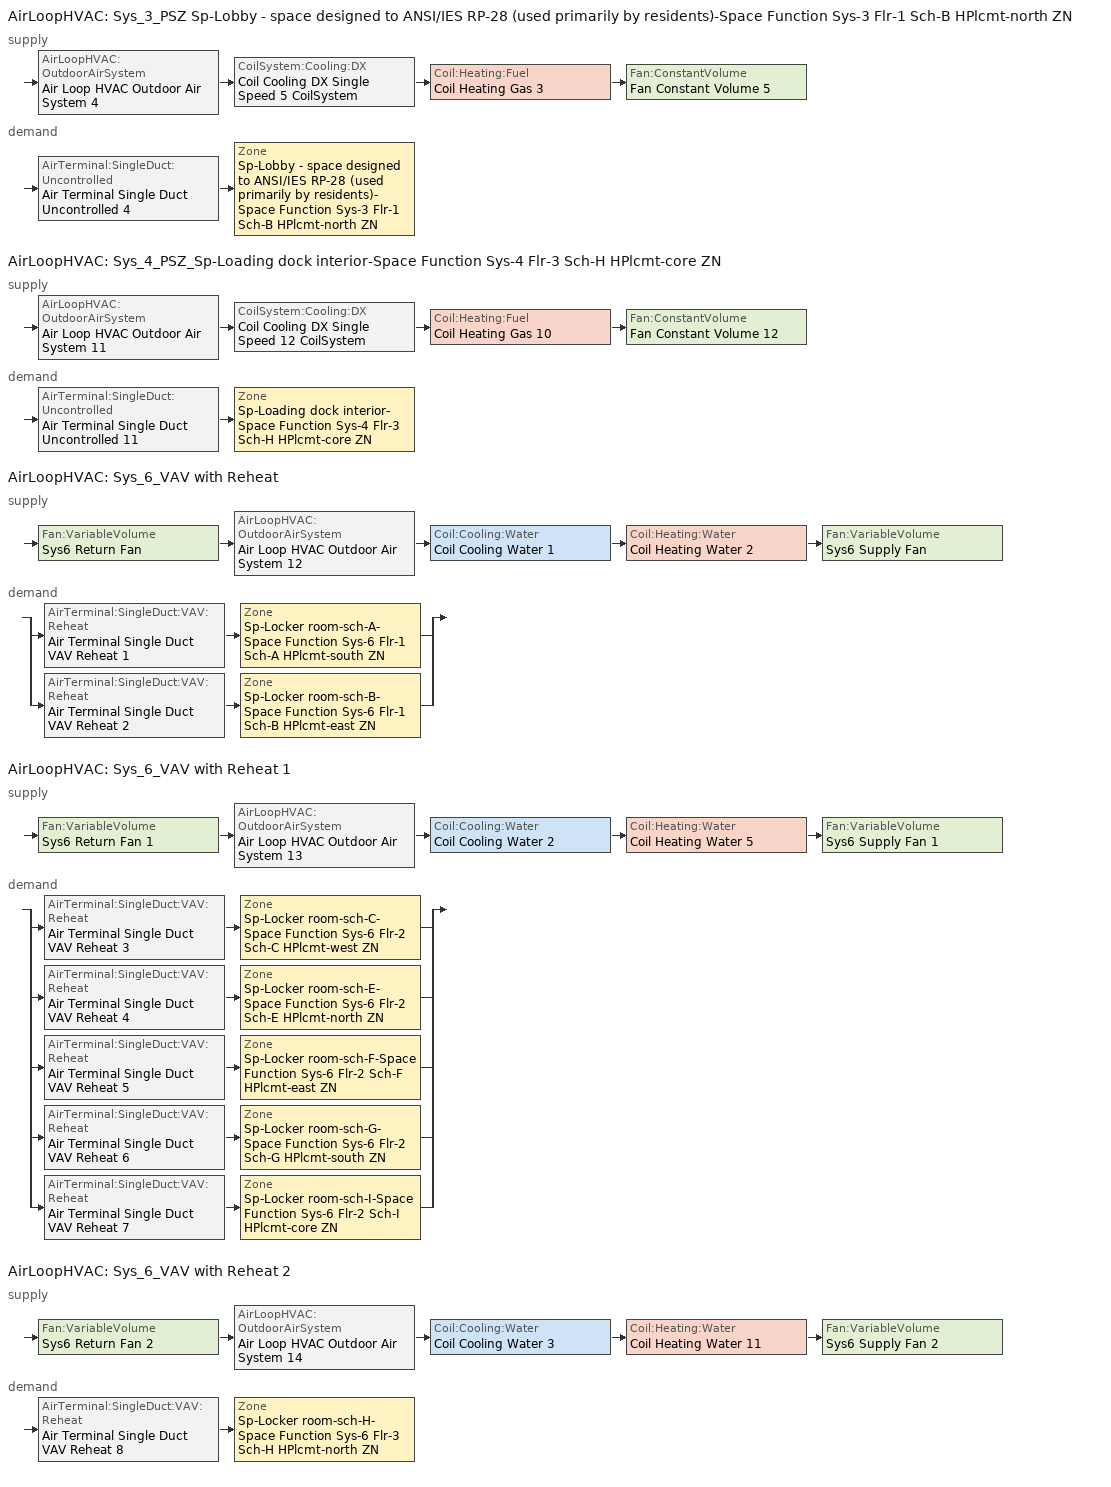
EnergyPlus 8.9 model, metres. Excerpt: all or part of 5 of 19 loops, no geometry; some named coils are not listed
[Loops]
AirLoopHVAC 'Sys_3_PSZ Sp-Lobby - space designed to ANSI/IES RP-28 (used primarily by residents)-Space Function Sys-3 Flr-1 Sch-B HPlcmt-north ZN'
 supply: AirLoopHVAC:OutdoorAirSystem 'Air Loop HVAC Outdoor Air System 4' > CoilSystem:Cooling:DX 'Coil Cooling DX Single Speed 5 CoilSystem' > Coil:Heating:Fuel 'Coil Heating Gas 3' > Fan:ConstantVolume 'Fan Constant Volume 5'
 demand: AirTerminal:SingleDuct:Uncontrolled 'Air Terminal Single Duct Uncontrolled 4' > Zone 'Sp-Lobby - space designed to ANSI/IES RP-28 (used primarily by residents)-Space Function Sys-3 Flr-1 Sch-B HPlcmt-north ZN'
AirLoopHVAC 'Sys_4_PSZ_Sp-Loading dock interior-Space Function Sys-4 Flr-3 Sch-H HPlcmt-core ZN'
 supply: AirLoopHVAC:OutdoorAirSystem 'Air Loop HVAC Outdoor Air System 11' > CoilSystem:Cooling:DX 'Coil Cooling DX Single Speed 12 CoilSystem' > Coil:Heating:Fuel 'Coil Heating Gas 10' > Fan:ConstantVolume 'Fan Constant Volume 12'
 demand: AirTerminal:SingleDuct:Uncontrolled 'Air Terminal Single Duct Uncontrolled 11' > Zone 'Sp-Loading dock interior-Space Function Sys-4 Flr-3 Sch-H HPlcmt-core ZN'
AirLoopHVAC 'Sys_6_VAV with Reheat'
 supply: Fan:VariableVolume 'Sys6 Return Fan' > AirLoopHVAC:OutdoorAirSystem 'Air Loop HVAC Outdoor Air System 12' > Coil:Cooling:Water 'Coil Cooling Water 1' > Coil:Heating:Water 'Coil Heating Water 2' > Fan:VariableVolume 'Sys6 Supply Fan'
 demand: split
  | AirTerminal:SingleDuct:VAV:Reheat 'Air Terminal Single Duct VAV Reheat 1' > Zone 'Sp-Locker room-sch-A-Space Function Sys-6 Flr-1 Sch-A HPlcmt-south ZN'
  | AirTerminal:SingleDuct:VAV:Reheat 'Air Terminal Single Duct VAV Reheat 2' > Zone 'Sp-Locker room-sch-B-Space Function Sys-6 Flr-1 Sch-B HPlcmt-east ZN'
AirLoopHVAC 'Sys_6_VAV with Reheat 1'
 supply: Fan:VariableVolume 'Sys6 Return Fan 1' > AirLoopHVAC:OutdoorAirSystem 'Air Loop HVAC Outdoor Air System 13' > Coil:Cooling:Water 'Coil Cooling Water 2' > Coil:Heating:Water 'Coil Heating Water 5' > Fan:VariableVolume 'Sys6 Supply Fan 1'
 demand: split
  | AirTerminal:SingleDuct:VAV:Reheat 'Air Terminal Single Duct VAV Reheat 3' > Zone 'Sp-Locker room-sch-C-Space Function Sys-6 Flr-2 Sch-C HPlcmt-west ZN'
  | AirTerminal:SingleDuct:VAV:Reheat 'Air Terminal Single Duct VAV Reheat 4' > Zone 'Sp-Locker room-sch-E-Space Function Sys-6 Flr-2 Sch-E HPlcmt-north ZN'
  | AirTerminal:SingleDuct:VAV:Reheat 'Air Terminal Single Duct VAV Reheat 5' > Zone 'Sp-Locker room-sch-F-Space Function Sys-6 Flr-2 Sch-F HPlcmt-east ZN'
  | AirTerminal:SingleDuct:VAV:Reheat 'Air Terminal Single Duct VAV Reheat 6' > Zone 'Sp-Locker room-sch-G-Space Function Sys-6 Flr-2 Sch-G HPlcmt-south ZN'
  | AirTerminal:SingleDuct:VAV:Reheat 'Air Terminal Single Duct VAV Reheat 7' > Zone 'Sp-Locker room-sch-I-Space Function Sys-6 Flr-2 Sch-I HPlcmt-core ZN'
AirLoopHVAC 'Sys_6_VAV with Reheat 2'
 supply: Fan:VariableVolume 'Sys6 Return Fan 2' > AirLoopHVAC:OutdoorAirSystem 'Air Loop HVAC Outdoor Air System 14' > Coil:Cooling:Water 'Coil Cooling Water 3' > Coil:Heating:Water 'Coil Heating Water 11' > Fan:VariableVolume 'Sys6 Supply Fan 2'
 demand: AirTerminal:SingleDuct:VAV:Reheat 'Air Terminal Single Duct VAV Reheat 8' > Zone 'Sp-Locker room-sch-H-Space Function Sys-6 Flr-3 Sch-H HPlcmt-north ZN'
[ZoneControl:Thermostat] Control Object Type 1=ThermostatSetpoint:DualSetpoint
Name | Zone or ZoneList | Control Type Schedule | Control Name 1
Sp-Loading dock interior-Space Function Sys-4 Flr-3 Sch-H HPlcmt-core ZN Thermostat | Sp-Loading dock interior-Space Function Sys-4 Flr-3 Sch-H HPlcmt-core ZN | Sp-Loading dock interior-Space Function Sys-4 Flr-3 Sch-H HPlcmt-core ZN Thermostat Schedule | Space Function Loading dock interior Thermostat 2
Sp-Lobby - space designed to ANSI/IES RP-28 (used primarily by residents)-Space Function Sys-3 Flr-1 Sch-B HPlcmt-north ZN Thermostat | Sp-Lobby - space designed to ANSI/IES RP-28 (used primarily by residents)-Space Function Sys-3 Flr-1 Sch-B HPlcmt-north ZN | Sp-Lobby - space designed to ANSI/IES RP-28 (used primarily by residents)-Space Function Sys-3 Flr-1 Sch-B HPlcmt-north ZN Thermostat Schedule | Space Function Lobby - space designed to ANSI/IES RP-28 (used primarily by residents) Thermostat 2
Sp-Locker room-sch-A-Space Function Sys-6 Flr-1 Sch-A HPlcmt-south ZN Thermostat | Sp-Locker room-sch-A-Space Function Sys-6 Flr-1 Sch-A HPlcmt-south ZN | Sp-Locker room-sch-A-Space Function Sys-6 Flr-1 Sch-A HPlcmt-south ZN Thermostat Schedule | Space Function Locker room-sch-A Thermostat 2
Sp-Locker room-sch-B-Space Function Sys-6 Flr-1 Sch-B HPlcmt-east ZN Thermostat | Sp-Locker room-sch-B-Space Function Sys-6 Flr-1 Sch-B HPlcmt-east ZN | Sp-Locker room-sch-B-Space Function Sys-6 Flr-1 Sch-B HPlcmt-east ZN Thermostat Schedule | Space Function Locker room-sch-B Thermostat 2
Sp-Locker room-sch-C-Space Function Sys-6 Flr-2 Sch-C HPlcmt-west ZN Thermostat | Sp-Locker room-sch-C-Space Function Sys-6 Flr-2 Sch-C HPlcmt-west ZN | Sp-Locker room-sch-C-Space Function Sys-6 Flr-2 Sch-C HPlcmt-west ZN Thermostat Schedule | Space Function Locker room-sch-C Thermostat 2
Sp-Locker room-sch-E-Space Function Sys-6 Flr-2 Sch-E HPlcmt-north ZN Thermostat | Sp-Locker room-sch-E-Space Function Sys-6 Flr-2 Sch-E HPlcmt-north ZN | Sp-Locker room-sch-E-Space Function Sys-6 Flr-2 Sch-E HPlcmt-north ZN Thermostat Schedule | Space Function Locker room-sch-E Thermostat 2
Sp-Locker room-sch-F-Space Function Sys-6 Flr-2 Sch-F HPlcmt-east ZN Thermostat | Sp-Locker room-sch-F-Space Function Sys-6 Flr-2 Sch-F HPlcmt-east ZN | Sp-Locker room-sch-F-Space Function Sys-6 Flr-2 Sch-F HPlcmt-east ZN Thermostat Schedule | Space Function Locker room-sch-F Thermostat 2
Sp-Locker room-sch-G-Space Function Sys-6 Flr-2 Sch-G HPlcmt-south ZN Thermostat | Sp-Locker room-sch-G-Space Function Sys-6 Flr-2 Sch-G HPlcmt-south ZN | Sp-Locker room-sch-G-Space Function Sys-6 Flr-2 Sch-G HPlcmt-south ZN Thermostat Schedule | Space Function Locker room-sch-G Thermostat 2
Sp-Locker room-sch-H-Space Function Sys-6 Flr-3 Sch-H HPlcmt-north ZN Thermostat | Sp-Locker room-sch-H-Space Function Sys-6 Flr-3 Sch-H HPlcmt-north ZN | Sp-Locker room-sch-H-Space Function Sys-6 Flr-3 Sch-H HPlcmt-north ZN Thermostat Schedule | Space Function Locker room-sch-H Thermostat 2
Sp-Locker room-sch-I-Space Function Sys-6 Flr-2 Sch-I HPlcmt-core ZN Thermostat | Sp-Locker room-sch-I-Space Function Sys-6 Flr-2 Sch-I HPlcmt-core ZN | Sp-Locker room-sch-I-Space Function Sys-6 Flr-2 Sch-I HPlcmt-core ZN Thermostat Schedule | Space Function Locker room-sch-I Thermostat 2
[ThermostatSetpoint:DualSetpoint]
Name | Heating Setpoint Temperature Schedule | Cooling Setpoint Temperature Schedule
Space Function Loading dock interior Thermostat 2; Space Function Locker room-sch-H Thermostat 2 | NECB-H-Thermostat Setpoint-Heating | NECB-H-Thermostat Setpoint-Cooling
Space Function Lobby - space designed to ANSI/IES RP-28 (used primarily by residents) Thermostat 2; Space Function Locker room-sch-B Thermostat 2 | NECB-B-Thermostat Setpoint-Heating | NECB-B-Thermostat Setpoint-Cooling
Space Function Locker room-sch-A Thermostat 2 | NECB-A-Thermostat Setpoint-Heating | NECB-A-Thermostat Setpoint-Cooling
Space Function Locker room-sch-C Thermostat 2 | NECB-C-Thermostat Setpoint-Heating | NECB-C-Thermostat Setpoint-Cooling
Space Function Locker room-sch-E Thermostat 2 | NECB-E-Thermostat Setpoint-Heating | NECB-E-Thermostat Setpoint-Cooling
Space Function Locker room-sch-F Thermostat 2 | NECB-F-Thermostat Setpoint-Heating | NECB-F-Thermostat Setpoint-Cooling
Space Function Locker room-sch-G Thermostat 2 | NECB-G-Thermostat Setpoint-Heating | NECB-G-Thermostat Setpoint-Cooling
Space Function Locker room-sch-I Thermostat 2 | NECB-I-Thermostat Setpoint-Heating | NECB-I-Thermostat Setpoint-Cooling
[Fan:ConstantVolume] Availability Schedule=Always On Discrete; Fan Total Efficiency=0.7; Pressure Rise {Pa}=250; Maximum Flow Rate {m3/s}=AutoSize; Motor Efficiency=0.9; Motor In Airstream Fraction=1
Fan Constant Volume 5; Fan Constant Volume 12
[Coil:Cooling:DX:SingleSpeed] Availability Schedule=Always On Discrete; Gross Rated Total Cooling Capacity {W}=Autosize; Gross Rated Sensible Heat Ratio=Autosize; Gross Rated Cooling COP {W/W}=3; Rated Air Flow Rate {m3/s}=Autosize; Rated Evaporator Fan Power Per Volume Flow Rate {W/(m3/s)}=773.3; Condenser Type=AirCooled; Evaporative Condenser Effectiveness=0; Evaporative Condenser Air Flow Rate {m3/s}=Autosize; Evaporative Condenser Pump Rated Power Consumption {W}=Autosize; Crankcase Heater Capacity {W}=0; Maximum Outdoor Dry-Bulb Temperature for Crankcase Heater Operation {C}=0; Basin Heater Capacity {W/K}=0; Basin Heater Setpoint Temperature {C}=10
Name | Total Cooling Capacity Function of Temperature Curve | Total Cooling Capacity Function of Flow Fraction Curve | Energy Input Ratio Function of Temperature Curve | Energy Input Ratio Function of Flow Fraction Curve | Part Load Fraction Correlation Curve
Coil Cooling DX Single Speed 5 | Curve Biquadratic 9 | Curve Quadratic 11 | Curve Biquadratic 10 | Curve Quadratic 12 | Curve Quadratic 13
Coil Cooling DX Single Speed 12 | Curve Biquadratic 23 | Curve Quadratic 32 | Curve Biquadratic 24 | Curve Quadratic 33 | Curve Cubic 3
[AirTerminal:SingleDuct:Uncontrolled] Availability Schedule=Always On Discrete; Maximum Air Flow Rate {m3/s}=AutoSize
Air Terminal Single Duct Uncontrolled 11; Air Terminal Single Duct Uncontrolled 4
[Zone equipment]
Sp-Loading dock interior-Space Function Sys-4 Flr-3 Sch-H HPlcmt-core ZN: Air Terminal Single Duct Uncontrolled 11, Zone HVAC Baseboard Convective Water 11
Sp-Lobby - space designed to ANSI/IES RP-28 (used primarily by residents)-Space Function Sys-3 Flr-1 Sch-B HPlcmt-north ZN: Air Terminal Single Duct Uncontrolled 4, Zone HVAC Baseboard Convective Water 4
Sp-Locker room-sch-A-Space Function Sys-6 Flr-1 Sch-A HPlcmt-south ZN: Air Terminal Single Duct VAV Reheat 1, Zone HVAC Baseboard Convective Water 12
Sp-Locker room-sch-B-Space Function Sys-6 Flr-1 Sch-B HPlcmt-east ZN: Air Terminal Single Duct VAV Reheat 2, Zone HVAC Baseboard Convective Water 13
Sp-Locker room-sch-C-Space Function Sys-6 Flr-2 Sch-C HPlcmt-west ZN: Air Terminal Single Duct VAV Reheat 3, Zone HVAC Baseboard Convective Water 14
Sp-Locker room-sch-E-Space Function Sys-6 Flr-2 Sch-E HPlcmt-north ZN: Air Terminal Single Duct VAV Reheat 4, Zone HVAC Baseboard Convective Water 15
Sp-Locker room-sch-F-Space Function Sys-6 Flr-2 Sch-F HPlcmt-east ZN: Air Terminal Single Duct VAV Reheat 5, Zone HVAC Baseboard Convective Water 16
Sp-Locker room-sch-G-Space Function Sys-6 Flr-2 Sch-G HPlcmt-south ZN: Air Terminal Single Duct VAV Reheat 6, Zone HVAC Baseboard Convective Water 17
Sp-Locker room-sch-H-Space Function Sys-6 Flr-3 Sch-H HPlcmt-north ZN: Air Terminal Single Duct VAV Reheat 8, Zone HVAC Baseboard Convective Water 19
Sp-Locker room-sch-I-Space Function Sys-6 Flr-2 Sch-I HPlcmt-core ZN: Air Terminal Single Duct VAV Reheat 7, Zone HVAC Baseboard Convective Water 18
[Sizing:Zone] Zone Cooling Design Supply Air Temperature Input Method=SupplyAirTemperature; Zone Cooling Design Supply Air Temperature {C}=13; Zone Cooling Design Supply Air Temperature Difference {deltaC}=11.11; Zone Heating Design Supply Air Temperature Input Method=SupplyAirTemperature; Zone Heating Design Supply Air Temperature {C}=43; Zone Heating Design Supply Air Temperature Difference {deltaC}=11.11; Zone Cooling Design Supply Air Humidity Ratio {kgWater/kgDryAir}=0.0085; Zone Heating Design Supply Air Humidity Ratio {kgWater/kgDryAir}=0.008; Zone Heating Sizing Factor=1.3; Zone Cooling Sizing Factor=1.1; Cooling Design Air Flow Method=DesignDay; Cooling Design Air Flow Rate {m3/s}=0; Cooling Minimum Air Flow per Zone Floor Area {m3/s-m2}=0.000762; Cooling Minimum Air Flow {m3/s}=0; Cooling Minimum Air Flow Fraction=0; Heating Design Air Flow Method=DesignDay; Heating Design Air Flow Rate {m3/s}=0; Heating Maximum Air Flow per Zone Floor Area {m3/s-m2}=0.002032; Heating Maximum Air Flow {m3/s}=0.141576; Heating Maximum Air Flow Fraction=0.3; Account for Dedicated Outdoor Air System=No
Name | Design Specification Outdoor Air Object | Design Specification Zone Air Distribution Object
Sp-Loading dock interior-Space Function Sys-4 Flr-3 Sch-H HPlcmt-core ZN | Space Function Loading dock interior Ventilation | Sp-Loading dock interior-Space Function Sys-4 Flr-3 Sch-H HPlcmt-core ZN Design Spec Zone Air Dist
Sp-Lobby - space designed to ANSI/IES RP-28 (used primarily by residents)-Space Function Sys-3 Flr-1 Sch-B HPlcmt-north ZN | Space Function Lobby - space designed to ANSI/IES RP-28 (used primarily by residents) Ventilation | Sp-Lobby - space designed to ANSI/IES RP-28 (used primarily by residents)-Space Function Sys-3 Flr-1 Sch-B HPlcmt-north ZN Design Spec Zone Air Dist
Sp-Locker room-sch-A-Space Function Sys-6 Flr-1 Sch-A HPlcmt-south ZN | Space Function Locker room-sch-A Ventilation | Sp-Locker room-sch-A-Space Function Sys-6 Flr-1 Sch-A HPlcmt-south ZN Design Spec Zone Air Dist
Sp-Locker room-sch-B-Space Function Sys-6 Flr-1 Sch-B HPlcmt-east ZN | Space Function Locker room-sch-B Ventilation | Sp-Locker room-sch-B-Space Function Sys-6 Flr-1 Sch-B HPlcmt-east ZN Design Spec Zone Air Dist
Sp-Locker room-sch-C-Space Function Sys-6 Flr-2 Sch-C HPlcmt-west ZN | Space Function Locker room-sch-C Ventilation | Sp-Locker room-sch-C-Space Function Sys-6 Flr-2 Sch-C HPlcmt-west ZN Design Spec Zone Air Dist
Sp-Locker room-sch-E-Space Function Sys-6 Flr-2 Sch-E HPlcmt-north ZN | Space Function Locker room-sch-E Ventilation | Sp-Locker room-sch-E-Space Function Sys-6 Flr-2 Sch-E HPlcmt-north ZN Design Spec Zone Air Dist
Sp-Locker room-sch-F-Space Function Sys-6 Flr-2 Sch-F HPlcmt-east ZN | Space Function Locker room-sch-F Ventilation | Sp-Locker room-sch-F-Space Function Sys-6 Flr-2 Sch-F HPlcmt-east ZN Design Spec Zone Air Dist
Sp-Locker room-sch-G-Space Function Sys-6 Flr-2 Sch-G HPlcmt-south ZN | Space Function Locker room-sch-G Ventilation | Sp-Locker room-sch-G-Space Function Sys-6 Flr-2 Sch-G HPlcmt-south ZN Design Spec Zone Air Dist
Sp-Locker room-sch-H-Space Function Sys-6 Flr-3 Sch-H HPlcmt-north ZN | Space Function Locker room-sch-H Ventilation | Sp-Locker room-sch-H-Space Function Sys-6 Flr-3 Sch-H HPlcmt-north ZN Design Spec Zone Air Dist
Sp-Locker room-sch-I-Space Function Sys-6 Flr-2 Sch-I HPlcmt-core ZN | Space Function Locker room-sch-I Ventilation | Sp-Locker room-sch-I-Space Function Sys-6 Flr-2 Sch-I HPlcmt-core ZN Design Spec Zone Air Dist
[DesignSpecification:ZoneAirDistribution] Zone Air Distribution Effectiveness in Cooling Mode=1; Zone Air Distribution Effectiveness in Heating Mode=1
Sp-Loading dock interior-Space Function Sys-4 Flr-3 Sch-H HPlcmt-core ZN Design Spec Zone Air Dist; Sp-Lobby - space designed to ANSI/IES RP-28 (used primarily by residents)-Space Function Sys-3 Flr-1 Sch-B HPlcmt-north ZN Design Spec Zone Air Dist; Sp-Locker room-sch-A-Space Function Sys-6 Flr-1 Sch-A HPlcmt-south ZN Design Spec Zone Air Dist; Sp-Locker room-sch-B-Space Function Sys-6 Flr-1 Sch-B HPlcmt-east ZN Design Spec Zone Air Dist; Sp-Locker room-sch-C-Space Function Sys-6 Flr-2 Sch-C HPlcmt-west ZN Design Spec Zone Air Dist; Sp-Locker room-sch-E-Space Function Sys-6 Flr-2 Sch-E HPlcmt-north ZN Design Spec Zone Air Dist; Sp-Locker room-sch-F-Space Function Sys-6 Flr-2 Sch-F HPlcmt-east ZN Design Spec Zone Air Dist; Sp-Locker room-sch-G-Space Function Sys-6 Flr-2 Sch-G HPlcmt-south ZN Design Spec Zone Air Dist; Sp-Locker room-sch-H-Space Function Sys-6 Flr-3 Sch-H HPlcmt-north ZN Design Spec Zone Air Dist; Sp-Locker room-sch-I-Space Function Sys-6 Flr-2 Sch-I HPlcmt-core ZN Design Spec Zone Air Dist
[Controller:MechanicalVentilation] Availability Schedule=Always On Discrete; Demand Controlled Ventilation=No; System Outdoor Air Method=ZoneSum
Controller Mechanical Ventilation 11: Zone Name 1=Sp-Loading dock interior-Space Function Sys-4 Flr-3 Sch-H HPlcmt-core ZN; Design Specification Outdoor Air Object Name 1=Space Function Loading dock interior Ventilation; Design Specification Zone Air Distribution Object Name 1=Sp-Loading dock interior-Space Function Sys-4 Flr-3 Sch-H HPlcmt-core ZN Design Spec Zone Air Dist
Controller Mechanical Ventilation 4: Zone Name 1=Sp-Lobby - space designed to ANSI/IES RP-28 (used primarily by residents)-Space Function Sys-3 Flr-1 Sch-B HPlcmt-north ZN; Design Specification Outdoor Air Object Name 1=Space Function Lobby - space designed to ANSI/IES RP-28 (used primarily by residents) Ventilation; Design Specification Zone Air Distribution Object Name 1=Sp-Lobby - space designed to ANSI/IES RP-28 (used primarily by residents)-Space Function Sys-3 Flr-1 Sch-B HPlcmt-north ZN Design Spec Zone Air Dist
Controller Mechanical Ventilation 12: Zone Name 1=Sp-Locker room-sch-A-Space Function Sys-6 Flr-1 Sch-A HPlcmt-south ZN; Design Specification Outdoor Air Object Name 1=Space Function Locker room-sch-A Ventilation; Design Specification Zone Air Distribution Object Name 1=Sp-Locker room-sch-A-Space Function Sys-6 Flr-1 Sch-A HPlcmt-south ZN Design Spec Zone Air Dist; Zone Name 2=Sp-Locker room-sch-B-Space Function Sys-6 Flr-1 Sch-B HPlcmt-east ZN; Design Specification Outdoor Air Object Name 2=Space Function Locker room-sch-B Ventilation; Design Specification Zone Air Distribution Object Name 2=Sp-Locker room-sch-B-Space Function Sys-6 Flr-1 Sch-B HPlcmt-east ZN Design Spec Zone Air Dist
Controller Mechanical Ventilation 13: Zone Name 1=Sp-Locker room-sch-C-Space Function Sys-6 Flr-2 Sch-C HPlcmt-west ZN; Design Specification Outdoor Air Object Name 1=Space Function Locker room-sch-C Ventilation; Design Specification Zone Air Distribution Object Name 1=Sp-Locker room-sch-C-Space Function Sys-6 Flr-2 Sch-C HPlcmt-west ZN Design Spec Zone Air Dist; Zone Name 2=Sp-Locker room-sch-E-Space Function Sys-6 Flr-2 Sch-E HPlcmt-north ZN; Design Specification Outdoor Air Object Name 2=Space Function Locker room-sch-E Ventilation; Design Specification Zone Air Distribution Object Name 2=Sp-Locker room-sch-E-Space Function Sys-6 Flr-2 Sch-E HPlcmt-north ZN Design Spec Zone Air Dist; Zone Name 3=Sp-Locker room-sch-F-Space Function Sys-6 Flr-2 Sch-F HPlcmt-east ZN; Design Specification Outdoor Air Object Name 3=Space Function Locker room-sch-F Ventilation; Design Specification Zone Air Distribution Object Name 3=Sp-Locker room-sch-F-Space Function Sys-6 Flr-2 Sch-F HPlcmt-east ZN Design Spec Zone Air Dist; Zone Name 4=Sp-Locker room-sch-G-Space Function Sys-6 Flr-2 Sch-G HPlcmt-south ZN; Design Specification Outdoor Air Object Name 4=Space Function Locker room-sch-G Ventilation; Design Specification Zone Air Distribution Object Name 4=Sp-Locker room-sch-G-Space Function Sys-6 Flr-2 Sch-G HPlcmt-south ZN Design Spec Zone Air Dist; Zone Name 5=Sp-Locker room-sch-I-Space Function Sys-6 Flr-2 Sch-I HPlcmt-core ZN; Design Specification Outdoor Air Object Name 5=Space Function Locker room-sch-I Ventilation; Design Specification Zone Air Distribution Object Name 5=Sp-Locker room-sch-I-Space Function Sys-6 Flr-2 Sch-I HPlcmt-core ZN Design Spec Zone Air Dist
Controller Mechanical Ventilation 14: Zone Name 1=Sp-Locker room-sch-H-Space Function Sys-6 Flr-3 Sch-H HPlcmt-north ZN; Design Specification Outdoor Air Object Name 1=Space Function Locker room-sch-H Ventilation; Design Specification Zone Air Distribution Object Name 1=Sp-Locker room-sch-H-Space Function Sys-6 Flr-3 Sch-H HPlcmt-north ZN Design Spec Zone Air Dist
[DesignSpecification:OutdoorAir] Outdoor Air Method=Sum; Outdoor Air Flow per Person {m3/s-person}=0; Outdoor Air Flow per Zone {m3/s}=0; Outdoor Air Flow Air Changes per Hour {1/hr}=0
Name | Outdoor Air Flow per Zone Floor Area {m3/s-m2}
Space Function Loading dock interior Ventilation | 0.0007112
Space Function Lobby - space designed to ANSI/IES RP-28 (used primarily by residents) Ventilation | 0.0041148
Space Function Locker room-sch-A Ventilation; Space Function Locker room-sch-B Ventilation; Space Function Locker room-sch-C Ventilation; Space Function Locker room-sch-E Ventilation; Space Function Locker room-sch-F Ventilation; Space Function Locker room-sch-G Ventilation; Space Function Locker room-sch-H Ventilation; Space Function Locker room-sch-I Ventilation | 0.00127
[AirTerminal:SingleDuct:VAV:Reheat] Availability Schedule=Always On Discrete; Maximum Air Flow Rate {m3/s}=Autosize; Zone Minimum Air Flow Input Method=Constant; Constant Minimum Air Flow Fraction=0.3; Maximum Hot Water or Steam Flow Rate {m3/s}=Autosize; Minimum Hot Water or Steam Flow Rate {m3/s}=0; Convergence Tolerance=0.001; Damper Heating Action=Normal; Maximum Flow per Zone Floor Area During Reheat {m3/s-m2}=Autocalculate; Maximum Flow Fraction During Reheat=Autocalculate; Maximum Reheat Air Temperature {C}=43
Name | Fixed Minimum Air Flow Rate {m3/s} | Reheat Coil
Air Terminal Single Duct VAV Reheat 1 | 3.75 | Coil Heating Water 3
Air Terminal Single Duct VAV Reheat 2 | 3.75 | Coil Heating Water 4
Air Terminal Single Duct VAV Reheat 3 | 3.75 | Coil Heating Water 6
Air Terminal Single Duct VAV Reheat 4 | 3.75 | Coil Heating Water 7
Air Terminal Single Duct VAV Reheat 5 | 3.75 | Coil Heating Water 8
Air Terminal Single Duct VAV Reheat 6 | 3.75 | Coil Heating Water 9
Air Terminal Single Duct VAV Reheat 8 | 3.75 | Coil Heating Water 12
Air Terminal Single Duct VAV Reheat 7 | 5 | Coil Heating Water 10
[Coil:Heating:Water] Availability Schedule=Always On Discrete; U-Factor Times Area Value {W/K}=Autosize; Maximum Water Flow Rate {m3/s}=Autosize; Performance Input Method=UFactorTimesAreaAndDesignWaterFlowRate; Rated Capacity {W}=Autosize; Rated Inlet Water Temperature {C}=82.2; Rated Inlet Air Temperature {C}=16.6; Rated Outlet Water Temperature {C}=71.1; Rated Outlet Air Temperature {C}=32.2; Rated Ratio for Air and Water Convection=0.5
Coil Heating Water 2; Coil Heating Water 5; Coil Heating Water 11
[AirLoopHVAC] Design Supply Air Flow Rate {m3/s}=AutoSize
Sys_3_PSZ Sp-Lobby - space designed to ANSI/IES RP-28 (used primarily by residents)-Space Function Sys-3 Flr-1 Sch-B HPlcmt-north ZN; Sys_4_PSZ_Sp-Loading dock interior-Space Function Sys-4 Flr-3 Sch-H HPlcmt-core ZN; Sys_6_VAV with Reheat; Sys_6_VAV with Reheat 1; Sys_6_VAV with Reheat 2
[Sizing:System] Type of Load to Size On=Sensible; Design Outdoor Air Flow Rate {m3/s}=Autosize; Preheat Design Temperature {C}=7; Preheat Design Humidity Ratio {kgWater/kgDryAir}=0.008; Precool Design Humidity Ratio {kgWater/kgDryAir}=0.008; Central Cooling Design Supply Air Temperature {C}=13; Type of Zone Sum to Use=NonCoincident; 100% Outdoor Air in Cooling=No; 100% Outdoor Air in Heating=No; Central Cooling Design Supply Air Humidity Ratio {kgWater/kgDryAir}=0.0085; Central Heating Design Supply Air Humidity Ratio {kgWater/kgDryAir}=0.008; Cooling Supply Air Flow Rate Method=DesignDay; Cooling Supply Air Flow Rate {m3/s}=0; Cooling Supply Air Flow Rate Per Floor Area {m3/s-m2}=0.00996765; Cooling Fraction of Autosized Cooling Supply Air Flow Rate=1; Cooling Supply Air Flow Rate Per Unit Cooling Capacity {m3/s-W}=3.94755e-05; Heating Supply Air Flow Rate Method=DesignDay; Heating Supply Air Flow Rate {m3/s}=0; Heating Supply Air Flow Rate Per Floor Area {m3/s-m2}=0.00996765; Heating Fraction of Autosized Heating Supply Air Flow Rate=1; Heating Fraction of Autosized Cooling Supply Air Flow Rate=1; Heating Supply Air Flow Rate Per Unit Heating Capacity {m3/s-W}=3.15882e-05; System Outdoor Air Method=ZoneSum; Zone Maximum Outdoor Air Fraction=1; Cooling Design Capacity Method=CoolingDesignCapacity; Cooling Design Capacity {W}=Autosize; Cooling Design Capacity Per Floor Area {W/m2}=234.7; Fraction of Autosized Cooling Design Capacity=1; Heating Design Capacity Method=HeatingDesignCapacity; Heating Design Capacity {W}=Autosize; Heating Design Capacity Per Floor Area {W/m2}=157; Fraction of Autosized Heating Design Capacity=1; Central Cooling Capacity Control Method=OnOff
Name | Central Heating Maximum System Air Flow Ratio | Precool Design Temperature {C} | Central Heating Design Supply Air Temperature {C}
Sys_3_PSZ Sp-Lobby - space designed to ANSI/IES RP-28 (used primarily by residents)-Space Function Sys-3 Flr-1 Sch-B HPlcmt-north ZN; Sys_4_PSZ_Sp-Loading dock interior-Space Function Sys-4 Flr-3 Sch-H HPlcmt-core ZN | 1 | 13 | 43
Sys_6_VAV with Reheat; Sys_6_VAV with Reheat 1; Sys_6_VAV with Reheat 2 | 0.3 | 12.8 | 13.1
[Controller:WaterCoil] Control Variable=Temperature; Actuator Variable=Flow; Controller Convergence Tolerance {deltaC}=Autosize; Maximum Actuated Flow {m3/s}=Autosize; Minimum Actuated Flow {m3/s}=0
Name | Action
Controller Water Coil 3; Controller Water Coil 7; Controller Water Coil 14 | Reverse
Controller Water Coil 2; Controller Water Coil 6; Controller Water Coil 13 | Normal
[Controller:OutdoorAir] Minimum Outdoor Air Flow Rate {m3/s}=Autosize; Maximum Outdoor Air Flow Rate {m3/s}=Autosize; Economizer Control Type=NoEconomizer; Economizer Control Action Type=ModulateFlow; Economizer Maximum Limit Dry-Bulb Temperature {C}=28; Economizer Maximum Limit Enthalpy {J/kg}=64000; Economizer Minimum Limit Dry-Bulb Temperature {C}=-100; Lockout Type=NoLockout; Minimum Limit Type=FixedMinimum; High Humidity Control=No; Control High Indoor Humidity Based on Outdoor Humidity Ratio=Yes; Heat Recovery Bypass Control Type=BypassWhenWithinEconomizerLimits
Name | Mechanical Ventilation Controller
Controller Outdoor Air 4 | Controller Mechanical Ventilation 4
Controller Outdoor Air 11 | Controller Mechanical Ventilation 11
Controller Outdoor Air 12 | Controller Mechanical Ventilation 12
Controller Outdoor Air 13 | Controller Mechanical Ventilation 13
Controller Outdoor Air 14 | Controller Mechanical Ventilation 14
[SetpointManager:MixedAir] Control Variable=Temperature
Node 85 OS Default SPM; Node 84 OS Default SPM; Node 83 OS Default SPM; Node 176 OS Default SPM; Node 175 OS Default SPM; Node 174 OS Default SPM; Node 220 OS Default SPM; Node 219 OS Default SPM; Node 218 OS Default SPM; Node 217 OS Default SPM; Node 248 OS Default SPM; Node 247 OS Default SPM; Node 246 OS Default SPM; Node 245 OS Default SPM; Node 297 OS Default SPM; Node 296 OS Default SPM; Node 295 OS Default SPM; Node 294 OS Default SPM
[CoilSystem:Cooling:DX] Availability Schedule=Always On Discrete
Name | Cooling Coil
Coil Cooling DX Single Speed 5 CoilSystem | Coil Cooling DX Single Speed 5
Coil Cooling DX Single Speed 12 CoilSystem | Coil Cooling DX Single Speed 12
[SetpointManager:Scheduled] Control Variable=Temperature
Name | Schedule
Setpoint Manager Scheduled 4 | Supply Air Temp
Setpoint Manager Scheduled 5 | Supply Air Temp 1
Setpoint Manager Scheduled 6 | Supply Air Temp 2
[Coil:Heating:Fuel] Availability Schedule=Always On Discrete; Fuel Type=NaturalGas; Burner Efficiency=0.8; Nominal Capacity {W}=AutoSize; Parasitic Electric Load {W}=0; Parasitic Fuel Load {W}=0
Coil Heating Gas 3; Coil Heating Gas 10
[SetpointManager:SingleZone:Reheat] Control Variable=Temperature; Minimum Supply Air Temperature {C}=13; Maximum Supply Air Temperature {C}=43
Name | Control Zone
Setpoint Manager Single Zone Reheat 3 | Sp-Lobby - space designed to ANSI/IES RP-28 (used primarily by residents)-Space Function Sys-3 Flr-1 Sch-B HPlcmt-north ZN
Setpoint Manager Single Zone Reheat 10 | Sp-Loading dock interior-Space Function Sys-4 Flr-3 Sch-H HPlcmt-core ZN
[Fan:VariableVolume] Availability Schedule=Always On Discrete; Fan Total Efficiency=0.6045; Pressure Rise {Pa}=1017.592; Maximum Flow Rate {m3/s}=AutoSize; Fan Power Minimum Flow Rate Input Method=FixedFlowRate; Fan Power Minimum Flow Fraction=0; Fan Power Minimum Air Flow Rate {m3/s}=0; Motor Efficiency=0.93; Motor In Airstream Fraction=1; Fan Power Coefficient 1=0.0407599; Fan Power Coefficient 2=0.088045; Fan Power Coefficient 3=-0.0729261; Fan Power Coefficient 4=0.94374; Fan Power Coefficient 5=0
Sys6 Return Fan; Sys6 Supply Fan; Sys6 Return Fan 1; Sys6 Supply Fan 1; Sys6 Return Fan 2; Sys6 Supply Fan 2
[Coil:Cooling:Water] Availability Schedule=Always On Discrete; Design Water Flow Rate {m3/s}=Autosize; Design Air Flow Rate {m3/s}=Autosize; Design Inlet Water Temperature {C}=Autosize; Design Inlet Air Temperature {C}=Autosize; Design Outlet Air Temperature {C}=Autosize; Design Inlet Air Humidity Ratio {kgWater/kgDryAir}=Autosize; Design Outlet Air Humidity Ratio {kgWater/kgDryAir}=Autosize; Type of Analysis=SimpleAnalysis; Heat Exchanger Configuration=CrossFlow
Coil Cooling Water 1; Coil Cooling Water 2; Coil Cooling Water 3
[Schedule:Compact]
Sp-Loading dock interior-Space Function Sys-4 Flr-3 Sch-H HPlcmt-core ZN Thermostat Schedule; Sp-Lobby - space designed to ANSI/IES RP-28 (used primarily by residents)-Space Function Sys-3 Flr-1 Sch-B HPlcmt-north ZN Thermostat Schedule; Sp-Locker room-sch-A-Space Function Sys-6 Flr-1 Sch-A HPlcmt-south ZN Thermostat Schedule; Sp-Locker room-sch-B-Space Function Sys-6 Flr-1 Sch-B HPlcmt-east ZN Thermostat Schedule; Sp-Locker room-sch-C-Space Function Sys-6 Flr-2 Sch-C HPlcmt-west ZN Thermostat Schedule; Sp-Locker room-sch-E-Space Function Sys-6 Flr-2 Sch-E HPlcmt-north ZN Thermostat Schedule; Sp-Locker room-sch-F-Space Function Sys-6 Flr-2 Sch-F HPlcmt-east ZN Thermostat Schedule; Sp-Locker room-sch-G-Space Function Sys-6 Flr-2 Sch-G HPlcmt-south ZN Thermostat Schedule; Sp-Locker room-sch-H-Space Function Sys-6 Flr-3 Sch-H HPlcmt-north ZN Thermostat Schedule; Sp-Locker room-sch-I-Space Function Sys-6 Flr-2 Sch-I HPlcmt-core ZN Thermostat Schedule: Through: 12/31, For: AllDays, Until: 24:00, 4
[Schedule:Day:Interval]
NECB-F-Thermostat Setpoint-Heating Sun|Hol Day; NECB-F-Thermostat Setpoint-Heating Default|Wkdy Day; NECB-F-Thermostat Setpoint-Heating Sat Day; NECB-F-Thermostat Setpoint-Heating Default; NECB-H-Thermostat Setpoint-Heating Sun|Hol Day; NECB-H-Thermostat Setpoint-Heating Default|Wkdy Day; NECB-H-Thermostat Setpoint-Heating Sat Day; NECB-H-Thermostat Setpoint-Heating Default; NECB-G-Thermostat Setpoint-Heating Sun|Hol Day; NECB-G-Thermostat Setpoint-Heating Default|Wkdy Day; NECB-G-Thermostat Setpoint-Heating Sat Day; NECB-G-Thermostat Setpoint-Heating Default: No, 01:00, 22, 07:00, 18, 08:00, 20, 24:00, 22
NECB-F-Thermostat Setpoint-Cooling Sun|Hol Day; NECB-F-Thermostat Setpoint-Cooling Default|Wkdy Day; NECB-F-Thermostat Setpoint-Cooling Sat Day; NECB-F-Thermostat Setpoint-Cooling Default; NECB-H-Thermostat Setpoint-Cooling Sun|Hol Day; NECB-H-Thermostat Setpoint-Cooling Default|Wkdy Day; NECB-H-Thermostat Setpoint-Cooling Sat Day; NECB-H-Thermostat Setpoint-Cooling Default; NECB-G-Thermostat Setpoint-Cooling Sun|Hol Day; NECB-G-Thermostat Setpoint-Cooling Default|Wkdy Day; NECB-G-Thermostat Setpoint-Cooling Sat Day; NECB-G-Thermostat Setpoint-Cooling Default: No, 24:00, 24
NECB-A-Thermostat Setpoint-Heating Sun|Hol Day; NECB-A-Thermostat Setpoint-Heating Sat Day; NECB-E-Thermostat Setpoint-Heating Sun|Hol Day: No, 24:00, 18
NECB-A-Thermostat Setpoint-Heating Default|Wkdy Day; NECB-A-Thermostat Setpoint-Heating Default: No, 06:00, 18, 07:00, 20, 21:00, 22, 24:00, 18
NECB-A-Thermostat Setpoint-Cooling Sun|Hol Day; NECB-A-Thermostat Setpoint-Cooling Sat Day; NECB-E-Thermostat Setpoint-Cooling Sun|Hol Day: No, 24:00, 35
NECB-A-Thermostat Setpoint-Cooling Default|Wkdy Day; NECB-A-Thermostat Setpoint-Cooling Default: No, 06:00, 35, 21:00, 24, 24:00, 35
NECB-C-Thermostat Setpoint-Heating Sun|Hol Day: No, 09:00, 18, 10:00, 20, 19:00, 22, 24:00, 18
NECB-C-Thermostat Setpoint-Heating Default|Wkdy Day; NECB-C-Thermostat Setpoint-Heating Sat Day; NECB-C-Thermostat Setpoint-Heating Default: No, 07:00, 18, 08:00, 20, 21:00, 22, 24:00, 18
NECB-C-Thermostat Setpoint-Cooling Sun|Hol Day; NECB-E-Thermostat Setpoint-Cooling Default|Wkdy Day; NECB-E-Thermostat Setpoint-Cooling Default: No, 07:00, 35, 19:00, 24, 24:00, 35
NECB-C-Thermostat Setpoint-Cooling Default|Wkdy Day; NECB-C-Thermostat Setpoint-Cooling Sat Day; NECB-C-Thermostat Setpoint-Cooling Default: No, 07:00, 35, 21:00, 24, 24:00, 35
NECB-B-Thermostat Setpoint-Heating Sun|Hol Day: No, 01:00, 18, 02:00, 22, 09:00, 18, 10:00, 20, 23:00, 22, 24:00, 18
NECB-B-Thermostat Setpoint-Heating Default|Wkdy Day; NECB-B-Thermostat Setpoint-Heating Sat Day; NECB-B-Thermostat Setpoint-Heating Default: No, 02:00, 22, 08:00, 18, 09:00, 20, 24:00, 22
NECB-B-Thermostat Setpoint-Cooling Sun|Hol Day: No, 09:00, 35, 23:00, 24, 24:00, 35
NECB-B-Thermostat Setpoint-Cooling Default|Wkdy Day; NECB-B-Thermostat Setpoint-Cooling Sat Day; NECB-B-Thermostat Setpoint-Cooling Default: No, 01:00, 24, 08:00, 35, 24:00, 24
NECB-E-Thermostat Setpoint-Heating Default|Wkdy Day; NECB-E-Thermostat Setpoint-Heating Default: No, 07:00, 18, 08:00, 20, 19:00, 22, 24:00, 18
NECB-E-Thermostat Setpoint-Heating Sat Day: No, 08:00, 18, 09:00, 20, 17:00, 22, 24:00, 18
NECB-E-Thermostat Setpoint-Cooling Sat Day: No, 08:00, 35, 17:00, 24, 24:00, 35
NECB-I-Thermostat Setpoint-Heating Sun|Hol Day: No, 07:00, 18, 08:00, 20, 14:00, 22, 24:00, 18
NECB-I-Thermostat Setpoint-Heating Default|Wkdy Day; NECB-I-Thermostat Setpoint-Heating Default: No, 14:00, 18, 15:00, 20, 24:00, 22
NECB-I-Thermostat Setpoint-Heating Sat Day: No, 10:00, 18, 11:00, 20, 24:00, 22
NECB-I-Thermostat Setpoint-Cooling Sun|Hol Day: No, 07:00, 35, 14:00, 24, 24:00, 35
NECB-I-Thermostat Setpoint-Cooling Default|Wkdy Day; NECB-I-Thermostat Setpoint-Cooling Default: No, 14:00, 35, 24:00, 24
NECB-I-Thermostat Setpoint-Cooling Sat Day: No, 10:00, 35, 24:00, 24
Supply Air Temp Default; Supply Air Temp Default 1; Supply Air Temp Default 2: No, 24:00, 13
[Schedule:Week:Daily]
NECB-F-Thermostat Setpoint-Heating Week Rule - Jan1-Dec31: NECB-F-Thermostat Setpoint-Heating Sun|Hol Day, NECB-F-Thermostat Setpoint-Heating Default|Wkdy Day, NECB-F-Thermostat Setpoint-Heating Default|Wkdy Day, NECB-F-Thermostat Setpoint-Heating Default|Wkdy Day, NECB-F-Thermostat Setpoint-Heating Default|Wkdy Day, NECB-F-Thermostat Setpoint-Heating Default|Wkdy Day, NECB-F-Thermostat Setpoint-Heating Sat Day, NECB-F-Thermostat Setpoint-Heating Default, NECB-F-Thermostat Setpoint-Heating Default, NECB-F-Thermostat Setpoint-Heating Default, NECB-F-Thermostat Setpoint-Heating Default, NECB-F-Thermostat Setpoint-Heating Default
NECB-F-Thermostat Setpoint-Cooling Week Rule - Jan1-Dec31: NECB-F-Thermostat Setpoint-Cooling Sun|Hol Day, NECB-F-Thermostat Setpoint-Cooling Default|Wkdy Day, NECB-F-Thermostat Setpoint-Cooling Default|Wkdy Day, NECB-F-Thermostat Setpoint-Cooling Default|Wkdy Day, NECB-F-Thermostat Setpoint-Cooling Default|Wkdy Day, NECB-F-Thermostat Setpoint-Cooling Default|Wkdy Day, NECB-F-Thermostat Setpoint-Cooling Sat Day, NECB-F-Thermostat Setpoint-Cooling Default, NECB-F-Thermostat Setpoint-Cooling Default, NECB-F-Thermostat Setpoint-Cooling Default, NECB-F-Thermostat Setpoint-Cooling Default, NECB-F-Thermostat Setpoint-Cooling Default
NECB-A-Thermostat Setpoint-Heating Week Rule - Jan1-Dec31: NECB-A-Thermostat Setpoint-Heating Sun|Hol Day, NECB-A-Thermostat Setpoint-Heating Default|Wkdy Day, NECB-A-Thermostat Setpoint-Heating Default|Wkdy Day, NECB-A-Thermostat Setpoint-Heating Default|Wkdy Day, NECB-A-Thermostat Setpoint-Heating Default|Wkdy Day, NECB-A-Thermostat Setpoint-Heating Default|Wkdy Day, NECB-A-Thermostat Setpoint-Heating Sat Day, NECB-A-Thermostat Setpoint-Heating Default, NECB-A-Thermostat Setpoint-Heating Default, NECB-A-Thermostat Setpoint-Heating Default, NECB-A-Thermostat Setpoint-Heating Default, NECB-A-Thermostat Setpoint-Heating Default
NECB-A-Thermostat Setpoint-Cooling Week Rule - Jan1-Dec31: NECB-A-Thermostat Setpoint-Cooling Sun|Hol Day, NECB-A-Thermostat Setpoint-Cooling Default|Wkdy Day, NECB-A-Thermostat Setpoint-Cooling Default|Wkdy Day, NECB-A-Thermostat Setpoint-Cooling Default|Wkdy Day, NECB-A-Thermostat Setpoint-Cooling Default|Wkdy Day, NECB-A-Thermostat Setpoint-Cooling Default|Wkdy Day, NECB-A-Thermostat Setpoint-Cooling Sat Day, NECB-A-Thermostat Setpoint-Cooling Default, NECB-A-Thermostat Setpoint-Cooling Default, NECB-A-Thermostat Setpoint-Cooling Default, NECB-A-Thermostat Setpoint-Cooling Default, NECB-A-Thermostat Setpoint-Cooling Default
NECB-C-Thermostat Setpoint-Heating Week Rule - Jan1-Dec31: NECB-C-Thermostat Setpoint-Heating Sun|Hol Day, NECB-C-Thermostat Setpoint-Heating Default|Wkdy Day, NECB-C-Thermostat Setpoint-Heating Default|Wkdy Day, NECB-C-Thermostat Setpoint-Heating Default|Wkdy Day, NECB-C-Thermostat Setpoint-Heating Default|Wkdy Day, NECB-C-Thermostat Setpoint-Heating Default|Wkdy Day, NECB-C-Thermostat Setpoint-Heating Sat Day, NECB-C-Thermostat Setpoint-Heating Default, NECB-C-Thermostat Setpoint-Heating Default, NECB-C-Thermostat Setpoint-Heating Default, NECB-C-Thermostat Setpoint-Heating Default, NECB-C-Thermostat Setpoint-Heating Default
NECB-C-Thermostat Setpoint-Cooling Week Rule - Jan1-Dec31: NECB-C-Thermostat Setpoint-Cooling Sun|Hol Day, NECB-C-Thermostat Setpoint-Cooling Default|Wkdy Day, NECB-C-Thermostat Setpoint-Cooling Default|Wkdy Day, NECB-C-Thermostat Setpoint-Cooling Default|Wkdy Day, NECB-C-Thermostat Setpoint-Cooling Default|Wkdy Day, NECB-C-Thermostat Setpoint-Cooling Default|Wkdy Day, NECB-C-Thermostat Setpoint-Cooling Sat Day, NECB-C-Thermostat Setpoint-Cooling Default, NECB-C-Thermostat Setpoint-Cooling Default, NECB-C-Thermostat Setpoint-Cooling Default, NECB-C-Thermostat Setpoint-Cooling Default, NECB-C-Thermostat Setpoint-Cooling Default
NECB-H-Thermostat Setpoint-Heating Week Rule - Jan1-Dec31: NECB-H-Thermostat Setpoint-Heating Sun|Hol Day, NECB-H-Thermostat Setpoint-Heating Default|Wkdy Day, NECB-H-Thermostat Setpoint-Heating Default|Wkdy Day, NECB-H-Thermostat Setpoint-Heating Default|Wkdy Day, NECB-H-Thermostat Setpoint-Heating Default|Wkdy Day, NECB-H-Thermostat Setpoint-Heating Default|Wkdy Day, NECB-H-Thermostat Setpoint-Heating Sat Day, NECB-H-Thermostat Setpoint-Heating Default, NECB-H-Thermostat Setpoint-Heating Default, NECB-H-Thermostat Setpoint-Heating Default, NECB-H-Thermostat Setpoint-Heating Default, NECB-H-Thermostat Setpoint-Heating Default
NECB-H-Thermostat Setpoint-Cooling Week Rule - Jan1-Dec31: NECB-H-Thermostat Setpoint-Cooling Sun|Hol Day, NECB-H-Thermostat Setpoint-Cooling Default|Wkdy Day, NECB-H-Thermostat Setpoint-Cooling Default|Wkdy Day, NECB-H-Thermostat Setpoint-Cooling Default|Wkdy Day, NECB-H-Thermostat Setpoint-Cooling Default|Wkdy Day, NECB-H-Thermostat Setpoint-Cooling Default|Wkdy Day, NECB-H-Thermostat Setpoint-Cooling Sat Day, NECB-H-Thermostat Setpoint-Cooling Default, NECB-H-Thermostat Setpoint-Cooling Default, NECB-H-Thermostat Setpoint-Cooling Default, NECB-H-Thermostat Setpoint-Cooling Default, NECB-H-Thermostat Setpoint-Cooling Default
NECB-B-Thermostat Setpoint-Heating Week Rule - Jan1-Dec31: NECB-B-Thermostat Setpoint-Heating Sun|Hol Day, NECB-B-Thermostat Setpoint-Heating Default|Wkdy Day, NECB-B-Thermostat Setpoint-Heating Default|Wkdy Day, NECB-B-Thermostat Setpoint-Heating Default|Wkdy Day, NECB-B-Thermostat Setpoint-Heating Default|Wkdy Day, NECB-B-Thermostat Setpoint-Heating Default|Wkdy Day, NECB-B-Thermostat Setpoint-Heating Sat Day, NECB-B-Thermostat Setpoint-Heating Default, NECB-B-Thermostat Setpoint-Heating Default, NECB-B-Thermostat Setpoint-Heating Default, NECB-B-Thermostat Setpoint-Heating Default, NECB-B-Thermostat Setpoint-Heating Default
NECB-B-Thermostat Setpoint-Cooling Week Rule - Jan1-Dec31: NECB-B-Thermostat Setpoint-Cooling Sun|Hol Day, NECB-B-Thermostat Setpoint-Cooling Default|Wkdy Day, NECB-B-Thermostat Setpoint-Cooling Default|Wkdy Day, NECB-B-Thermostat Setpoint-Cooling Default|Wkdy Day, NECB-B-Thermostat Setpoint-Cooling Default|Wkdy Day, NECB-B-Thermostat Setpoint-Cooling Default|Wkdy Day, NECB-B-Thermostat Setpoint-Cooling Sat Day, NECB-B-Thermostat Setpoint-Cooling Default, NECB-B-Thermostat Setpoint-Cooling Default, NECB-B-Thermostat Setpoint-Cooling Default, NECB-B-Thermostat Setpoint-Cooling Default, NECB-B-Thermostat Setpoint-Cooling Default
NECB-E-Thermostat Setpoint-Heating Week Rule - Jan1-Dec31: NECB-E-Thermostat Setpoint-Heating Sun|Hol Day, NECB-E-Thermostat Setpoint-Heating Default|Wkdy Day, NECB-E-Thermostat Setpoint-Heating Default|Wkdy Day, NECB-E-Thermostat Setpoint-Heating Default|Wkdy Day, NECB-E-Thermostat Setpoint-Heating Default|Wkdy Day, NECB-E-Thermostat Setpoint-Heating Default|Wkdy Day, NECB-E-Thermostat Setpoint-Heating Sat Day, NECB-E-Thermostat Setpoint-Heating Default, NECB-E-Thermostat Setpoint-Heating Default, NECB-E-Thermostat Setpoint-Heating Default, NECB-E-Thermostat Setpoint-Heating Default, NECB-E-Thermostat Setpoint-Heating Default
NECB-E-Thermostat Setpoint-Cooling Week Rule - Jan1-Dec31: NECB-E-Thermostat Setpoint-Cooling Sun|Hol Day, NECB-E-Thermostat Setpoint-Cooling Default|Wkdy Day, NECB-E-Thermostat Setpoint-Cooling Default|Wkdy Day, NECB-E-Thermostat Setpoint-Cooling Default|Wkdy Day, NECB-E-Thermostat Setpoint-Cooling Default|Wkdy Day, NECB-E-Thermostat Setpoint-Cooling Default|Wkdy Day, NECB-E-Thermostat Setpoint-Cooling Sat Day, NECB-E-Thermostat Setpoint-Cooling Default, NECB-E-Thermostat Setpoint-Cooling Default, NECB-E-Thermostat Setpoint-Cooling Default, NECB-E-Thermostat Setpoint-Cooling Default, NECB-E-Thermostat Setpoint-Cooling Default
NECB-G-Thermostat Setpoint-Heating Week Rule - Jan1-Dec31: NECB-G-Thermostat Setpoint-Heating Sun|Hol Day, NECB-G-Thermostat Setpoint-Heating Default|Wkdy Day, NECB-G-Thermostat Setpoint-Heating Default|Wkdy Day, NECB-G-Thermostat Setpoint-Heating Default|Wkdy Day, NECB-G-Thermostat Setpoint-Heating Default|Wkdy Day, NECB-G-Thermostat Setpoint-Heating Default|Wkdy Day, NECB-G-Thermostat Setpoint-Heating Sat Day, NECB-G-Thermostat Setpoint-Heating Default, NECB-G-Thermostat Setpoint-Heating Default, NECB-G-Thermostat Setpoint-Heating Default, NECB-G-Thermostat Setpoint-Heating Default, NECB-G-Thermostat Setpoint-Heating Default
NECB-G-Thermostat Setpoint-Cooling Week Rule - Jan1-Dec31: NECB-G-Thermostat Setpoint-Cooling Sun|Hol Day, NECB-G-Thermostat Setpoint-Cooling Default|Wkdy Day, NECB-G-Thermostat Setpoint-Cooling Default|Wkdy Day, NECB-G-Thermostat Setpoint-Cooling Default|Wkdy Day, NECB-G-Thermostat Setpoint-Cooling Default|Wkdy Day, NECB-G-Thermostat Setpoint-Cooling Default|Wkdy Day, NECB-G-Thermostat Setpoint-Cooling Sat Day, NECB-G-Thermostat Setpoint-Cooling Default, NECB-G-Thermostat Setpoint-Cooling Default, NECB-G-Thermostat Setpoint-Cooling Default, NECB-G-Thermostat Setpoint-Cooling Default, NECB-G-Thermostat Setpoint-Cooling Default
NECB-I-Thermostat Setpoint-Heating Week Rule - Jan1-Dec31: NECB-I-Thermostat Setpoint-Heating Sun|Hol Day, NECB-I-Thermostat Setpoint-Heating Default|Wkdy Day, NECB-I-Thermostat Setpoint-Heating Default|Wkdy Day, NECB-I-Thermostat Setpoint-Heating Default|Wkdy Day, NECB-I-Thermostat Setpoint-Heating Default|Wkdy Day, NECB-I-Thermostat Setpoint-Heating Default|Wkdy Day, NECB-I-Thermostat Setpoint-Heating Sat Day, NECB-I-Thermostat Setpoint-Heating Default, NECB-I-Thermostat Setpoint-Heating Default, NECB-I-Thermostat Setpoint-Heating Default, NECB-I-Thermostat Setpoint-Heating Default, NECB-I-Thermostat Setpoint-Heating Default
NECB-I-Thermostat Setpoint-Cooling Week Rule - Jan1-Dec31: NECB-I-Thermostat Setpoint-Cooling Sun|Hol Day, NECB-I-Thermostat Setpoint-Cooling Default|Wkdy Day, NECB-I-Thermostat Setpoint-Cooling Default|Wkdy Day, NECB-I-Thermostat Setpoint-Cooling Default|Wkdy Day, NECB-I-Thermostat Setpoint-Cooling Default|Wkdy Day, NECB-I-Thermostat Setpoint-Cooling Default|Wkdy Day, NECB-I-Thermostat Setpoint-Cooling Sat Day, NECB-I-Thermostat Setpoint-Cooling Default, NECB-I-Thermostat Setpoint-Cooling Default, NECB-I-Thermostat Setpoint-Cooling Default, NECB-I-Thermostat Setpoint-Cooling Default, NECB-I-Thermostat Setpoint-Cooling Default
Supply Air Temp Week Rule - Jan1-Dec31: Supply Air Temp Default, Supply Air Temp Default, Supply Air Temp Default, Supply Air Temp Default, Supply Air Temp Default, Supply Air Temp Default, Supply Air Temp Default, Supply Air Temp Default, Supply Air Temp Default, Supply Air Temp Default, Supply Air Temp Default, Supply Air Temp Default
Supply Air Temp 1 Week Rule - Jan1-Dec31: Supply Air Temp Default 1, Supply Air Temp Default 1, Supply Air Temp Default 1, Supply Air Temp Default 1, Supply Air Temp Default 1, Supply Air Temp Default 1, Supply Air Temp Default 1, Supply Air Temp Default 1, Supply Air Temp Default 1, Supply Air Temp Default 1, Supply Air Temp Default 1, Supply Air Temp Default 1
Supply Air Temp 2 Week Rule - Jan1-Dec31: Supply Air Temp Default 2, Supply Air Temp Default 2, Supply Air Temp Default 2, Supply Air Temp Default 2, Supply Air Temp Default 2, Supply Air Temp Default 2, Supply Air Temp Default 2, Supply Air Temp Default 2, Supply Air Temp Default 2, Supply Air Temp Default 2, Supply Air Temp Default 2, Supply Air Temp Default 2
[Schedule:Year]
NECB-F-Thermostat Setpoint-Heating: NECB-F-Thermostat Setpoint-Heating Week Rule - Jan1-Dec31, 1, 1, 12, 31
NECB-F-Thermostat Setpoint-Cooling: NECB-F-Thermostat Setpoint-Cooling Week Rule - Jan1-Dec31, 1, 1, 12, 31
NECB-A-Thermostat Setpoint-Heating: NECB-A-Thermostat Setpoint-Heating Week Rule - Jan1-Dec31, 1, 1, 12, 31
NECB-A-Thermostat Setpoint-Cooling: NECB-A-Thermostat Setpoint-Cooling Week Rule - Jan1-Dec31, 1, 1, 12, 31
NECB-C-Thermostat Setpoint-Heating: NECB-C-Thermostat Setpoint-Heating Week Rule - Jan1-Dec31, 1, 1, 12, 31
NECB-C-Thermostat Setpoint-Cooling: NECB-C-Thermostat Setpoint-Cooling Week Rule - Jan1-Dec31, 1, 1, 12, 31
NECB-H-Thermostat Setpoint-Heating: NECB-H-Thermostat Setpoint-Heating Week Rule - Jan1-Dec31, 1, 1, 12, 31
NECB-H-Thermostat Setpoint-Cooling: NECB-H-Thermostat Setpoint-Cooling Week Rule - Jan1-Dec31, 1, 1, 12, 31
NECB-B-Thermostat Setpoint-Heating: NECB-B-Thermostat Setpoint-Heating Week Rule - Jan1-Dec31, 1, 1, 12, 31
NECB-B-Thermostat Setpoint-Cooling: NECB-B-Thermostat Setpoint-Cooling Week Rule - Jan1-Dec31, 1, 1, 12, 31
NECB-E-Thermostat Setpoint-Heating: NECB-E-Thermostat Setpoint-Heating Week Rule - Jan1-Dec31, 1, 1, 12, 31
NECB-E-Thermostat Setpoint-Cooling: NECB-E-Thermostat Setpoint-Cooling Week Rule - Jan1-Dec31, 1, 1, 12, 31
NECB-G-Thermostat Setpoint-Heating: NECB-G-Thermostat Setpoint-Heating Week Rule - Jan1-Dec31, 1, 1, 12, 31
NECB-G-Thermostat Setpoint-Cooling: NECB-G-Thermostat Setpoint-Cooling Week Rule - Jan1-Dec31, 1, 1, 12, 31
NECB-I-Thermostat Setpoint-Heating: NECB-I-Thermostat Setpoint-Heating Week Rule - Jan1-Dec31, 1, 1, 12, 31
NECB-I-Thermostat Setpoint-Cooling: NECB-I-Thermostat Setpoint-Cooling Week Rule - Jan1-Dec31, 1, 1, 12, 31
Supply Air Temp: Supply Air Temp Week Rule - Jan1-Dec31, 1, 1, 12, 31
Supply Air Temp 1: Supply Air Temp 1 Week Rule - Jan1-Dec31, 1, 1, 12, 31
Supply Air Temp 2: Supply Air Temp 2 Week Rule - Jan1-Dec31, 1, 1, 12, 31
[Schedule:Constant]
Always On Discrete: Hourly Value=1
[Curve:Biquadratic] Maximum Value of y {BasedOnField A3}=46
Name | Coefficient1 Constant | Coefficient2 x | Coefficient3 x**2 | Coefficient4 y | Coefficient5 y**2 | Coefficient6 x*y | Minimum Value of x {BasedOnField A2} | Maximum Value of x {BasedOnField A2} | Minimum Value of y {BasedOnField A3}
Curve Biquadratic 9 | 0.942588 | 0.00954335 | 0.00068377 | -0.0110427 | 5.249e-06 | -9.72e-06 | 17 | 22 | 13
Curve Biquadratic 10 | 0.342414 | 0.034885 | -0.0006237 | 0.00497722 | 0.000437951 | -0.000728028 | 17 | 22 | 13
Curve Biquadratic 23 | 0.867905 | 0.0142459 | 0.000554364 | -0.00755748 | 3.3048e-05 | -0.000191808 | 13 | 24 | 24
Curve Biquadratic 24 | 0.116936 | 0.0284933 | -0.000411156 | 0.0214108 | 0.000161028 | -0.000679104 | 13 | 24 | 24
[Curve:Quadratic]
Name | Coefficient1 Constant | Coefficient2 x | Coefficient3 x**2 | Minimum Value of x {BasedOnField A2} | Maximum Value of x {BasedOnField A2}
Curve Quadratic 11 | 0.8 | 0.2 | 0 | 0.5 | 1.5
Curve Quadratic 12 | 1.1552 | -0.1808 | 0.0256 | 0.5 | 1.5
Curve Quadratic 13 | 0.85 | 0.15 | 0 | 0 | 1
Curve Quadratic 32; Curve Quadratic 33 | 1 | 0 | 0 | 0 | 1
[Curve:Cubic]
Curve Cubic 3: Coefficient1 Constant=0.0277; Coefficient2 x=4.9151; Coefficient3 x**2=-8.184; Coefficient4 x**3=4.2702; Minimum Value of x {BasedOnField A2}=0.7; Maximum Value of x {BasedOnField A2}=1
